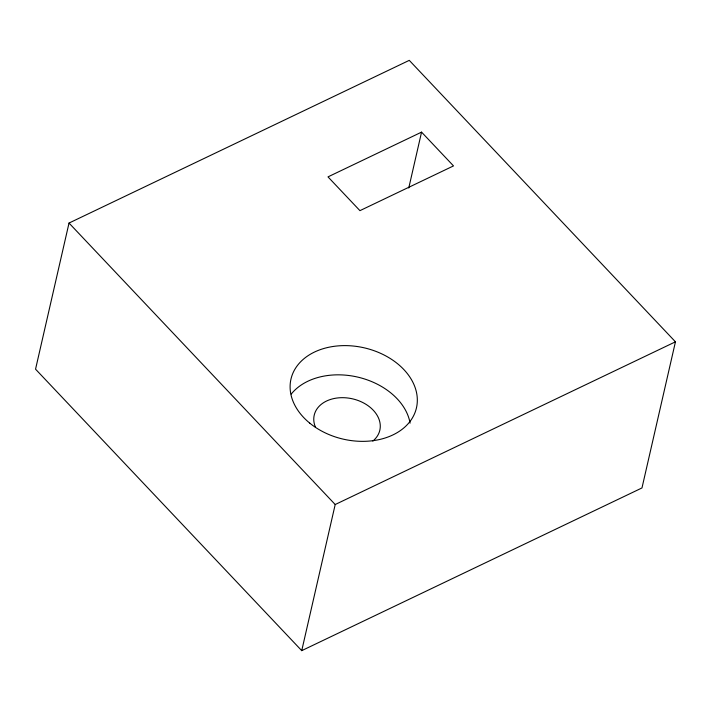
<?xml version="1.0" encoding="UTF-8"?>
<svg xmlns="http://www.w3.org/2000/svg" width="711" height="711" viewBox="0 0 711 711"><rect width="100%" height="100%" fill="white"/><g stroke="black" fill="none" stroke-linecap="round" stroke-linejoin="round"><path stroke-width="1.07" d="M69.02 223.058L35.55 369.178L301.731 650.645L641.98 487.942L675.45 341.822L409.269 60.355L69.02 223.058L335.201 504.526L301.731 650.645M408.763 188.006L421.561 132.13L453.502 165.912L359.935 210.652L327.993 176.879L421.561 132.13M335.201 504.526L675.45 341.822M315.506 427.329A33.657 24.494 12.9 0 1 352.967 398.942A33.657 24.494 12.9 0 1 372.795 441.078M291.243 394.072A64.372 46.846 12.9 0 1 358.735 377.337A64.372 46.846 12.9 0 1 410.087 423.125M309.738 423.125A64.372 46.846 12.9 0 0 415.508 411.216A64.372 46.846 12.9 0 0 335.903 346.106A64.372 46.846 12.9 0 0 309.738 423.125"/></g></svg>
